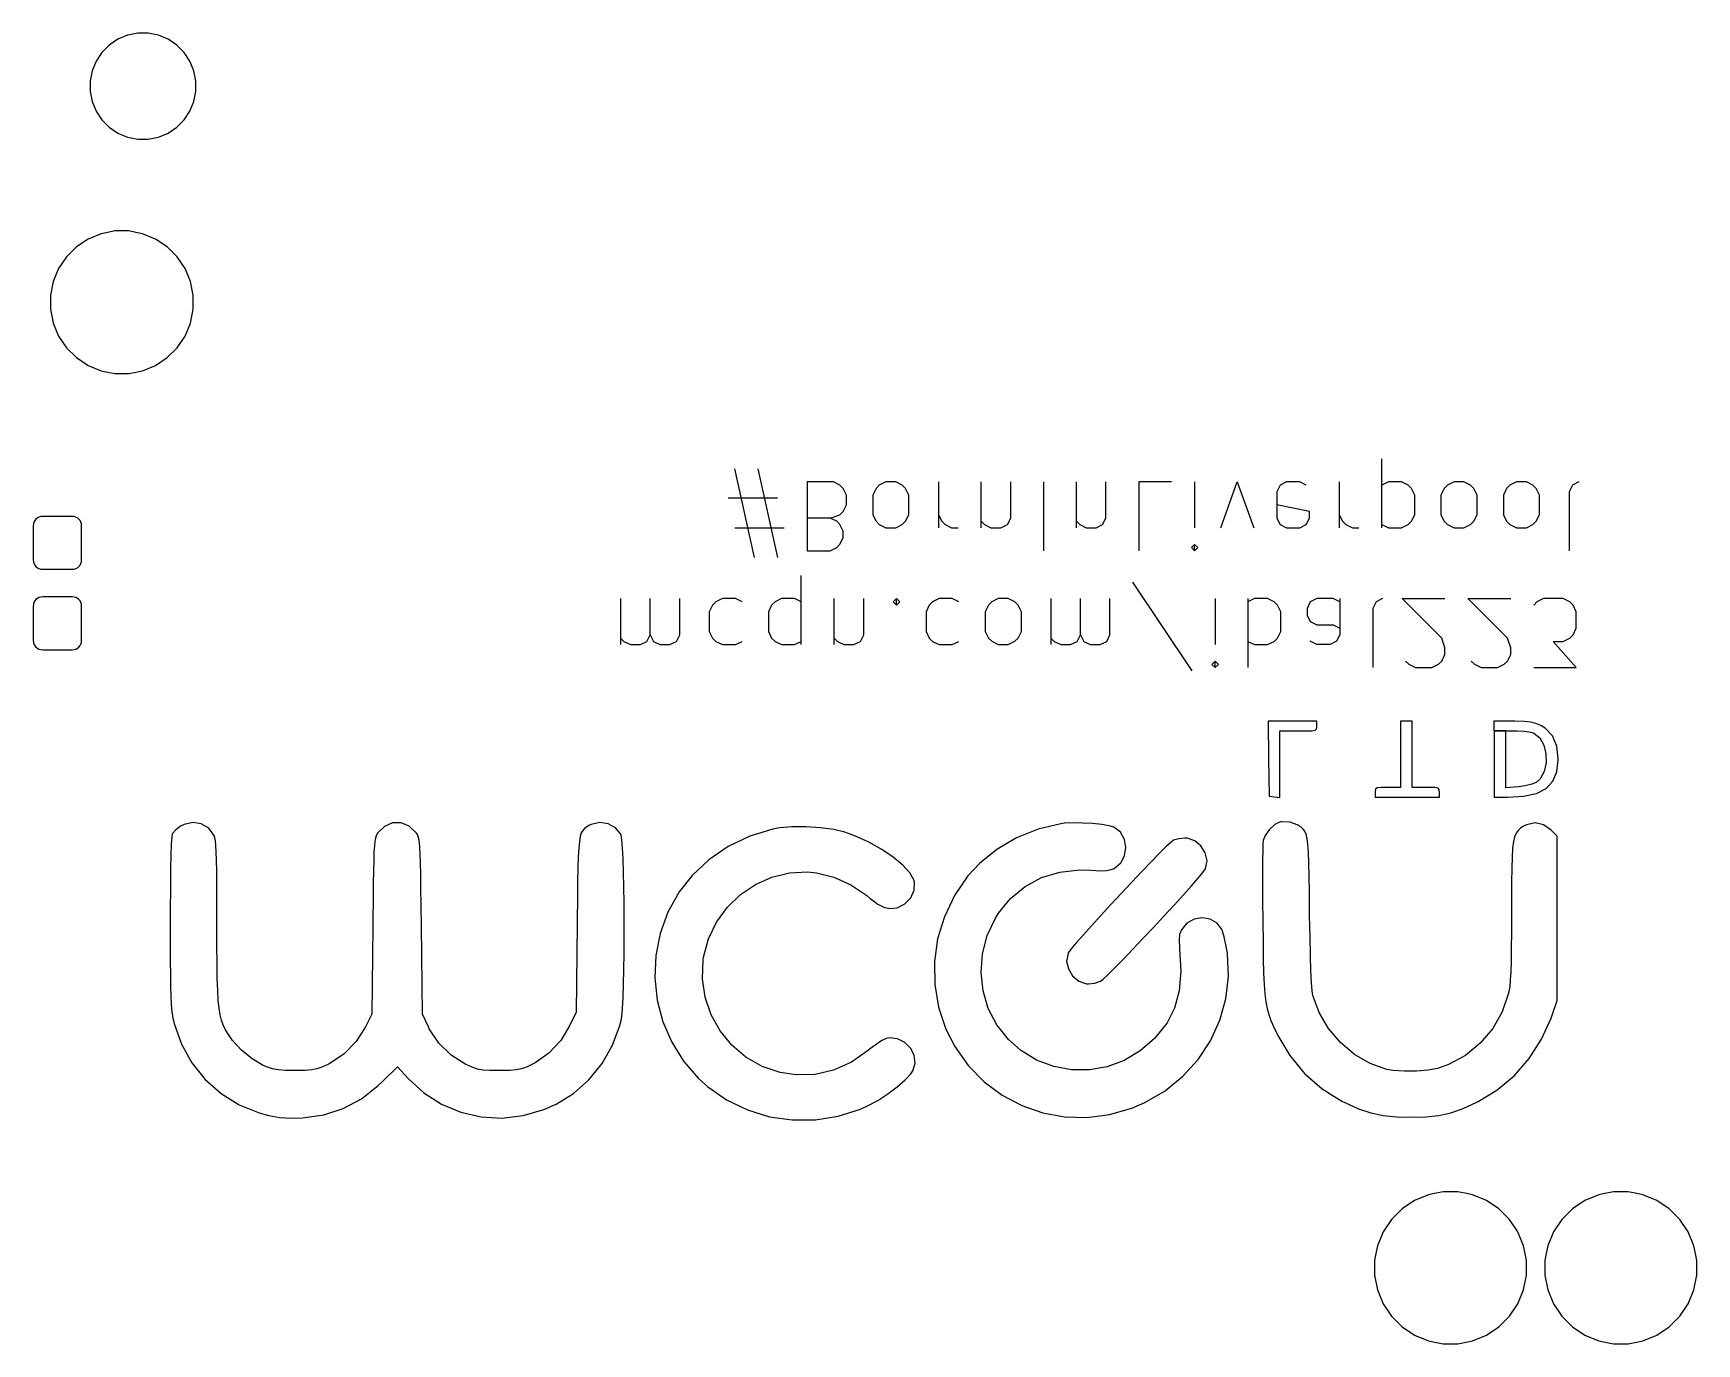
# Model space of a CAD drawing. Extents: x 169 to 33241, y 66 to 35500.
# Drawn here: x 209.85 to 246.02, y 93.49 to 122 of the extents above; entities that cross this region are included whole.
import ezdxf

# ---------------------------------------------------------------- set-up
doc = ezdxf.new("R2010")
doc.units = 0

msp = doc.modelspace()

# ---------------------------------------------------------------- linework, layer by layer
at = {"layer": 'Construction'}
for p, q in [((211.89668, 121.95743), (211.68738, 121.87083)), ((212.00793, 121.97983), (211.89668, 121.95743)), ((212.11918, 122.00193), (212.00793, 121.97983)), ((212.34575, 122.00193), (212.11918, 122.00193)), ((212.457, 121.97983), (212.34575, 122.00193)), ((212.56825, 121.95743), (212.457, 121.97983)), ((212.7778, 121.87083), (212.56825, 121.95743)), ((211.33838, 121.58457), (211.2124, 121.3961)), ((211.49866, 121.74484), (211.33838, 121.58457)), ((211.68738, 121.87083), (211.49866, 121.74484)), ((212.96627, 121.74484), (212.7778, 121.87083)), ((213.12654, 121.58457), (212.96627, 121.74484)), ((213.25253, 121.3961), (213.12654, 121.58457)), ((211.2124, 121.3961), (211.1258, 121.18655)), ((213.33943, 121.18655), (213.25253, 121.3961)), ((211.1258, 121.18655), (211.0816, 120.96405)), ((211.0816, 120.96405), (211.0816, 120.73748)), ((213.38363, 120.96405), (213.33943, 121.18655)), ((213.38363, 120.73748), (213.38363, 120.96405)), ((211.0816, 120.73748), (211.1258, 120.51497)), ((211.1258, 120.51497), (211.2124, 120.30568)), ((213.25253, 120.30568), (213.33943, 120.51497)), ((213.33943, 120.51497), (213.38363, 120.73748)), ((211.2124, 120.30568), (211.33838, 120.11696)), ((211.33838, 120.11696), (211.49866, 119.95668)), ((212.96627, 119.95668), (213.12654, 120.11696)), ((213.12654, 120.11696), (213.25253, 120.30568)), ((211.49866, 119.95668), (211.68738, 119.8307)), ((211.68738, 119.8307), (211.89668, 119.7441)), ((212.56825, 119.7441), (212.7778, 119.8307)), ((212.7778, 119.8307), (212.96627, 119.95668)), ((211.89668, 119.7441), (212.00793, 119.722)), ((212.00793, 119.722), (212.11918, 119.6999)), ((212.11918, 119.6999), (212.34575, 119.6999)), ((212.34575, 119.6999), (212.457, 119.722)), ((212.457, 119.722), (212.56825, 119.7441)), ((211.32012, 117.64165), (211.03792, 117.52481)), ((211.46998, 117.67135), (211.32012, 117.64165)), ((211.61984, 117.70105), (211.46998, 117.67135)), ((211.9254, 117.70105), (211.61984, 117.70105)), ((212.075, 117.67135), (211.9254, 117.70105)), ((212.22486, 117.64165), (212.075, 117.67135)), ((212.50731, 117.52481), (212.22486, 117.64165)), ((210.78392, 117.35489), (210.56777, 117.13899)), ((211.03792, 117.52481), (210.78392, 117.35489)), ((212.76131, 117.35489), (212.50731, 117.52481)), ((212.97721, 117.13899), (212.76131, 117.35489)), ((210.3981, 116.88499), (210.281, 116.60254)), ((210.56777, 117.13899), (210.3981, 116.88499)), ((213.14688, 116.88499), (212.97721, 117.13899)), ((213.26398, 116.60254), (213.14688, 116.88499)), ((210.281, 116.60254), (210.2216, 116.30307)), ((213.32338, 116.30307), (213.26398, 116.60254)), ((210.2216, 116.30307), (210.2216, 115.99751)), ((213.32338, 115.99751), (213.32338, 116.30307)), ((210.2216, 115.99751), (210.281, 115.69779)), ((213.26398, 115.69779), (213.32338, 115.99751)), ((210.281, 115.69779), (210.3981, 115.4156)), ((210.3981, 115.4156), (210.56777, 115.1615)), ((212.97721, 115.1615), (213.14688, 115.4156)), ((213.14688, 115.4156), (213.26398, 115.69779)), ((210.56777, 115.1615), (210.78392, 114.94547)), ((212.76131, 114.94547), (212.97721, 115.1615)), ((210.78392, 114.94547), (211.03792, 114.77572)), ((211.03792, 114.77572), (211.32012, 114.6588)), ((212.22486, 114.6588), (212.50731, 114.77572)), ((212.50731, 114.77572), (212.76131, 114.94547)), ((211.32012, 114.6588), (211.46998, 114.629)), ((211.46998, 114.629), (211.61984, 114.5992)), ((211.61984, 114.5992), (211.9254, 114.5992)), ((211.9254, 114.5992), (212.075, 114.629)), ((212.075, 114.629), (212.22486, 114.6588)), ((225.533, 110.6), (225.10374, 112.52786)), ((225.604, 112.528), (226.03072, 110.60014)), ((239.175, 111.243), (239.175, 112.74414)), ((227.24766, 112.24344), (226.67616, 112.24344)), ((226.67616, 112.24344), (226.67616, 110.7423)), ((227.3899, 112.17234), (227.24766, 112.24344)), ((227.461, 112.09864), (227.3899, 112.17234)), ((228.24576, 112.1729), (228.17466, 112.0992)), ((228.388, 112.244), (228.24576, 112.1729)), ((228.6039, 112.244), (228.388, 112.244)), ((228.74614, 112.1729), (228.6039, 112.244)), ((228.81724, 112.0992), (228.74614, 112.1729)), ((229.531, 112.244), (229.531, 111.24324)), ((230.461, 111.243), (230.461, 112.24376)), ((231.10358, 111.45614), (231.10358, 112.24354)), ((231.817, 112.244), (231.817, 110.74286)), ((232.533, 111.243), (232.533, 112.24376)), ((233.17564, 111.45614), (233.17564, 112.24354)), ((234.603, 112.244), (233.88926, 112.244)), ((233.88926, 112.244), (233.88926, 110.74286)), ((235.104, 112.244), (235.104, 111.24324)), ((235.675, 111.243), (236.0306, 112.24376)), ((236.0306, 112.24376), (236.38874, 111.243)), ((236.9605, 112.172), (236.8894, 112.02722)), ((237.10274, 112.2431), (236.9605, 112.172)), ((237.38976, 112.2431), (237.10274, 112.2431)), ((237.532, 112.172), (237.38976, 112.2431)), ((238.246, 112.244), (238.246, 111.24324)), ((239.31724, 112.24364), (239.175, 112.17254)), ((239.60426, 112.24364), (239.31724, 112.24364)), ((239.7465, 112.17254), (239.60426, 112.24364)), ((239.8176, 112.09884), (239.7465, 112.17254)), ((240.60276, 112.1729), (240.53166, 112.0992)), ((240.745, 112.244), (240.60276, 112.1729)), ((240.9609, 112.244), (240.745, 112.244)), ((241.10314, 112.1729), (240.9609, 112.244)), ((241.17424, 112.0992), (241.10314, 112.1729)), ((241.96176, 112.1729), (241.88806, 112.0992)), ((242.104, 112.244), (241.96176, 112.1729)), ((242.31736, 112.244), (242.104, 112.244)), ((242.4596, 112.1729), (242.31736, 112.244)), ((242.5333, 112.0992), (242.4596, 112.1729)), ((243.31776, 112.1729), (243.24666, 112.02812)), ((243.46, 112.244), (243.31776, 112.1729)), ((226.031, 111.885), (224.96166, 111.885)), ((227.5321, 111.9564), (227.461, 112.09864)), ((227.5321, 111.74304), (227.5321, 111.9564)), ((228.17466, 112.0992), (228.10356, 111.95696)), ((228.10356, 111.95696), (228.10356, 111.5277)), ((228.88834, 111.95696), (228.81724, 112.0992)), ((228.88834, 111.5277), (228.88834, 111.95696)), ((236.8894, 112.02722), (236.8894, 111.45572)), ((239.8887, 111.9566), (239.8176, 112.09884)), ((239.8887, 111.52734), (239.8887, 111.9566)), ((240.53166, 112.0992), (240.46056, 111.95696)), ((240.46056, 111.95696), (240.46056, 111.5277)), ((241.24534, 111.95696), (241.17424, 112.0992)), ((241.24534, 111.5277), (241.24534, 111.95696)), ((241.88806, 112.0992), (241.81696, 111.95696)), ((241.81696, 111.95696), (241.81696, 111.5277)), ((242.6044, 111.95696), (242.5333, 112.0992)), ((242.6044, 111.5277), (242.6044, 111.95696)), ((243.24666, 112.02812), (243.24666, 110.74288)), ((209.90469, 111.43343), (209.88009, 111.40313)), ((209.93519, 111.45833), (209.90469, 111.43343)), ((209.96969, 111.47683), (209.93519, 111.45833)), ((210.00699, 111.48823), (209.96969, 111.47683)), ((210.05219, 111.49223), (210.00699, 111.48823)), ((210.691, 111.49223), (210.05219, 111.49223)), ((210.736, 111.48823), (210.691, 111.49223)), ((210.7736, 111.47683), (210.736, 111.48823)), ((210.8081, 111.45833), (210.7736, 111.47683)), ((210.8383, 111.43343), (210.8081, 111.45833)), ((210.8632, 111.40313), (210.8383, 111.43343)), ((227.174, 111.45596), (226.67616, 111.45596)), ((227.174, 111.456), (227.3899, 111.5271)), ((227.31878, 111.38486), (227.174, 111.45596)), ((227.3899, 111.5271), (227.461, 111.6008)), ((227.461, 111.6008), (227.5321, 111.74304)), ((228.10356, 111.5277), (228.17466, 111.38546)), ((228.81724, 111.38546), (228.88834, 111.5277)), ((229.531, 111.527), (229.6047, 111.38476)), ((231.03248, 111.3139), (231.10358, 111.45614)), ((233.10194, 111.3139), (233.17564, 111.45614)), ((237.6031, 111.6005), (236.88936, 111.74274)), ((236.8894, 111.45572), (236.9605, 111.31348)), ((237.532, 111.31348), (237.6031, 111.45572)), ((237.6031, 111.45572), (237.6031, 111.6005)), ((238.246, 111.527), (238.3171, 111.38476)), ((239.8176, 111.3851), (239.8887, 111.52734)), ((240.46056, 111.5277), (240.53166, 111.38546)), ((241.17424, 111.38546), (241.24534, 111.5277)), ((241.81696, 111.5277), (241.88806, 111.38546)), ((242.5333, 111.38546), (242.6044, 111.5277)), ((209.85009, 111.33113), (209.84609, 111.28603)), ((209.84609, 111.28603), (209.84609, 110.5473)), ((209.86149, 111.36863), (209.85009, 111.33113)), ((209.88009, 111.40313), (209.86149, 111.36863)), ((210.8817, 111.36863), (210.8632, 111.40313)), ((210.8931, 111.33113), (210.8817, 111.36863)), ((210.8971, 111.28603), (210.8931, 111.33113)), ((210.8971, 110.5473), (210.8971, 111.28603)), ((225.104, 111.243), (226.17588, 111.243)), ((227.38988, 111.31376), (227.31878, 111.38486)), ((227.46098, 111.17152), (227.38988, 111.31376)), ((227.46098, 111.02928), (227.46098, 111.17152)), ((228.17466, 111.38546), (228.24576, 111.31436)), ((228.24576, 111.31436), (228.388, 111.24326)), ((228.388, 111.24326), (228.6039, 111.24326)), ((228.6039, 111.24326), (228.74614, 111.31436)), ((228.74614, 111.31436), (228.81724, 111.38546)), ((229.6047, 111.38476), (229.6758, 111.31366)), ((229.6758, 111.31366), (229.81804, 111.24256)), ((229.81804, 111.24256), (229.96028, 111.24256)), ((230.461, 111.385), (230.5321, 111.3139)), ((230.5321, 111.3139), (230.67434, 111.2428)), ((230.67434, 111.2428), (230.89024, 111.2428)), ((230.89024, 111.2428), (231.03248, 111.3139)), ((232.533, 111.385), (232.6041, 111.3139)), ((232.6041, 111.3139), (232.74634, 111.2428)), ((232.74634, 111.2428), (232.9597, 111.2428)), ((232.9597, 111.2428), (233.10194, 111.3139)), ((236.9605, 111.31348), (237.10274, 111.24238)), ((237.10274, 111.24238), (237.38976, 111.24238)), ((237.38976, 111.24238), (237.532, 111.31348)), ((238.3171, 111.38476), (238.3882, 111.31366)), ((238.3882, 111.31366), (238.53298, 111.24256)), ((238.53298, 111.24256), (238.67522, 111.24256)), ((239.175, 111.314), (239.31724, 111.2429)), ((239.31724, 111.2429), (239.60426, 111.2429)), ((239.60426, 111.2429), (239.7465, 111.314)), ((239.7465, 111.314), (239.8176, 111.3851)), ((240.53166, 111.38546), (240.60276, 111.31436)), ((240.60276, 111.31436), (240.745, 111.24326)), ((240.745, 111.24326), (240.9609, 111.24326)), ((240.9609, 111.24326), (241.10314, 111.31436)), ((241.10314, 111.31436), (241.17424, 111.38546)), ((241.88806, 111.38546), (241.96176, 111.31436)), ((241.96176, 111.31436), (242.104, 111.24326)), ((242.104, 111.24326), (242.31736, 111.24326)), ((242.31736, 111.24326), (242.4596, 111.31436)), ((242.4596, 111.31436), (242.5333, 111.38546)), ((226.67616, 110.7423), (227.174, 110.7423)), ((227.174, 110.7423), (227.31878, 110.8134)), ((227.31878, 110.8134), (227.38988, 110.8845)), ((227.38988, 110.8845), (227.46098, 111.02928)), ((235.0329, 110.8131), (235.104, 110.8842)), ((235.104, 110.742), (235.0329, 110.8131)), ((235.104, 110.742), (235.104, 110.88424)), ((235.104, 110.8842), (235.1751, 110.8131)), ((235.1751, 110.8131), (235.104, 110.742)), ((209.84609, 110.5473), (209.85009, 110.5022)), ((209.85009, 110.5022), (209.86149, 110.4647)), ((209.86149, 110.4647), (209.88009, 110.4301)), ((209.88009, 110.4301), (209.90469, 110.3998)), ((209.90469, 110.3998), (209.93519, 110.3749)), ((209.93519, 110.3749), (209.96969, 110.3564)), ((209.96969, 110.3564), (210.00699, 110.345)), ((210.00699, 110.345), (210.05219, 110.341)), ((210.05219, 110.341), (210.691, 110.341)), ((210.691, 110.341), (210.736, 110.345)), ((210.736, 110.345), (210.7736, 110.3564)), ((210.7736, 110.3564), (210.8081, 110.3749)), ((210.8081, 110.3749), (210.8383, 110.3998)), ((210.8383, 110.3998), (210.8632, 110.4301)), ((210.8632, 110.4301), (210.8817, 110.4647)), ((210.8817, 110.4647), (210.8931, 110.5022)), ((210.8931, 110.5022), (210.8971, 110.5473)), ((209.86149, 109.61853), (209.85009, 109.58103)), ((209.88009, 109.65313), (209.86149, 109.61853)), ((209.90469, 109.68343), (209.88009, 109.65313)), ((209.93519, 109.70833), (209.90469, 109.68343)), ((209.96969, 109.72683), (209.93519, 109.70833)), ((210.00699, 109.73823), (209.96969, 109.72683)), ((210.05219, 109.74223), (210.00699, 109.73823)), ((210.691, 109.74223), (210.05219, 109.74223)), ((210.736, 109.73823), (210.691, 109.74223)), ((210.7736, 109.72683), (210.736, 109.73823)), ((210.8081, 109.70833), (210.7736, 109.72683)), ((210.8383, 109.68343), (210.8081, 109.70833)), ((210.8632, 109.65313), (210.8383, 109.68343)), ((210.8817, 109.61853), (210.8632, 109.65313)), ((210.8931, 109.58103), (210.8817, 109.61853)), ((209.85009, 109.58103), (209.84609, 109.53593)), ((209.84609, 109.53593), (209.84609, 108.797)), ((210.8971, 109.53593), (210.8931, 109.58103)), ((210.8971, 108.7972), (210.8971, 109.53593)), ((209.84609, 108.797), (209.85009, 108.7519)), ((209.85009, 108.7519), (209.86149, 108.7144)), ((209.86149, 108.7144), (209.88009, 108.6799)), ((209.88009, 108.6799), (209.90469, 108.6496)), ((209.90469, 108.6496), (209.93519, 108.6247)), ((209.93519, 108.6247), (209.96969, 108.6062)), ((209.96969, 108.6062), (210.00699, 108.5948)), ((210.00699, 108.5948), (210.05219, 108.5908)), ((210.05219, 108.5908), (210.691, 108.5908)), ((210.691, 108.5908), (210.736, 108.595)), ((210.736, 108.595), (210.7736, 108.6064)), ((210.7736, 108.6064), (210.8081, 108.6249)), ((210.8081, 108.6249), (210.8383, 108.6498)), ((210.8383, 108.6498), (210.8632, 108.6801)), ((210.8632, 108.6801), (210.8817, 108.7146)), ((210.8817, 108.7146), (210.8931, 108.7521)), ((210.8931, 108.7521), (210.8971, 108.7972)), ((239.88571, 96.608497), (239.6152, 96.427802)), ((240.1862, 96.732932), (239.88571, 96.608497)), ((240.283, 96.752162), (240.1862, 96.732932)), ((240.50525, 96.796382), (240.283, 96.752162)), ((240.83037, 96.796382), (240.50525, 96.796382)), ((241.05262, 96.752162), (240.83037, 96.796382)), ((241.14942, 96.732932), (241.05262, 96.752162)), ((241.44991, 96.608497), (241.14942, 96.732932)), ((241.72016, 96.427802), (241.44991, 96.608497)), ((239.6152, 96.427802), (239.38533, 96.19783)), ((241.95029, 96.19783), (241.72016, 96.427802)), ((239.20474, 95.927422), (239.08028, 95.626965)), ((239.38533, 96.19783), (239.20474, 95.927422)), ((242.13088, 95.927422), (241.95029, 96.19783)), ((242.25534, 95.626965), (242.13088, 95.927422)), ((239.08028, 95.626965), (239.04678, 95.45902)), ((242.28884, 95.45902), (242.25534, 95.626965)), ((239.04678, 95.45902), (239.01678, 95.307992)), ((239.01678, 95.307992), (239.01678, 94.9827)), ((242.31884, 95.307992), (242.28884, 95.45902)), ((242.31884, 94.98277), (242.31884, 95.307992)), ((239.01678, 94.9827), (239.08028, 94.663753)), ((242.25534, 94.663823), (242.31884, 94.98277)), ((239.08028, 94.663753), (239.20474, 94.363271)), ((242.13088, 94.363341), (242.25534, 94.663823)), ((239.20474, 94.363271), (239.38533, 94.092862)), ((239.38533, 94.092862), (239.38533, 94.092862)), ((239.38533, 94.092862), (239.6152, 93.862916)), ((241.72016, 93.862986), (241.95029, 94.092932)), ((241.95029, 94.092932), (242.13088, 94.363341)), ((241.95029, 94.092932), (241.95029, 94.092932)), ((239.6152, 93.862916), (239.88571, 93.68222)), ((241.44991, 93.68229), (241.72016, 93.862986)), ((239.88571, 93.68222), (240.1862, 93.55776)), ((240.1862, 93.55776), (240.29262, 93.53663)), ((240.29262, 93.53663), (240.50522, 93.49431)), ((240.50522, 93.49431), (240.83034, 93.49431)), ((240.83034, 93.49431), (241.043, 93.5367)), ((241.043, 93.5367), (241.14942, 93.55783)), ((241.14942, 93.55783), (241.44991, 93.68229))]:
    msp.add_line(p, q, dxfattribs=at)
at = {"layer": 'Layer 1'}
for p, q in [((226.549, 108.703), (226.549, 110.20414)), ((235.048, 108.131), (233.76276, 110.05886)), ((222.62, 109.704), (222.62, 108.70324)), ((223.26258, 108.91614), (223.26258, 109.70354)), ((223.90458, 108.916), (223.90458, 109.7034)), ((224.6895, 109.632), (224.6184, 109.5583)), ((224.83428, 109.7031), (224.6895, 109.632)), ((225.11876, 109.7031), (224.83428, 109.7031)), ((225.261, 109.632), (225.11876, 109.7031)), ((225.9775, 109.632), (225.9038, 109.5583)), ((226.11974, 109.7031), (225.9775, 109.632)), ((226.40422, 109.7031), (226.11974, 109.7031)), ((226.549, 109.632), (226.40422, 109.7031)), ((227.263, 108.703), (227.263, 109.70376)), ((227.90558, 108.91614), (227.90558, 109.70354)), ((228.619, 109.7038), (228.5479, 109.6327)), ((228.5479, 109.6327), (228.619, 109.559)), ((228.6901, 109.6327), (228.619, 109.7038)), ((228.619, 109.559), (228.619, 109.70378)), ((228.619, 109.559), (228.6901, 109.6327)), ((229.4045, 109.632), (229.3334, 109.5583)), ((229.54928, 109.7031), (229.4045, 109.632)), ((229.83376, 109.7031), (229.54928, 109.7031)), ((229.976, 109.632), (229.83376, 109.7031)), ((230.69176, 109.6329), (230.61806, 109.5592)), ((230.834, 109.704), (230.69176, 109.6329)), ((231.04736, 109.704), (230.834, 109.704)), ((231.1896, 109.6329), (231.04736, 109.704)), ((231.2633, 109.5592), (231.1896, 109.6329)), ((231.977, 109.704), (231.977, 108.70324)), ((232.61958, 108.91614), (232.61958, 109.70354)), ((233.26258, 108.916), (233.26258, 109.7034)), ((235.548, 109.704), (235.548, 108.70324)), ((236.262, 109.704), (236.262, 108.20286)), ((236.40424, 109.70364), (236.262, 109.63254)), ((236.69126, 109.70364), (236.40424, 109.70364)), ((236.8335, 109.63254), (236.69126, 109.70364)), ((236.9046, 109.55884), (236.8335, 109.63254)), ((237.61838, 109.632), (237.54728, 109.48722)), ((237.76316, 109.7031), (237.61838, 109.632)), ((238.11876, 109.7031), (237.76316, 109.7031)), ((238.261, 109.632), (238.11876, 109.7031)), ((238.261, 109.704), (238.261, 108.9166)), ((239.04876, 109.6329), (238.97766, 109.48812)), ((239.191, 109.704), (239.04876, 109.6329)), ((240.47582, 108.84538), (239.61984, 109.7039)), ((239.61984, 109.7039), (240.54694, 109.7039)), ((241.90536, 108.84538), (241.04684, 109.7039)), ((241.04684, 109.7039), (241.97648, 109.7039)), ((242.54812, 109.63202), (242.47702, 109.55832)), ((242.69036, 109.70312), (242.54812, 109.63202)), ((243.11962, 109.70312), (242.69036, 109.70312)), ((243.26186, 109.63202), (243.11962, 109.70312)), ((243.33296, 109.55832), (243.26186, 109.63202)), ((224.6184, 109.5583), (224.5473, 109.41606)), ((224.5473, 109.41606), (224.5473, 108.9868)), ((225.9038, 109.5583), (225.8327, 109.41606)), ((225.8327, 109.41606), (225.8327, 108.9868)), ((229.3334, 109.5583), (229.2623, 109.41606)), ((229.2623, 109.41606), (229.2623, 108.9868)), ((230.61806, 109.5592), (230.54696, 109.41696)), ((230.54696, 109.41696), (230.54696, 108.9877)), ((231.3344, 109.41696), (231.2633, 109.5592)), ((231.3344, 108.9877), (231.3344, 109.41696)), ((236.9757, 109.4166), (236.9046, 109.55884)), ((236.9757, 108.98734), (236.9757, 109.4166)), ((237.54728, 109.48722), (237.54728, 109.34498)), ((237.54728, 109.34498), (237.61838, 109.20274)), ((238.97766, 109.48812), (238.97766, 108.20288)), ((243.40406, 109.41608), (243.33296, 109.55832)), ((243.40406, 109.06048), (243.40406, 109.41608)), ((223.19148, 108.7739), (223.26258, 108.91614)), ((223.262, 108.916), (223.3331, 108.77376)), ((223.83348, 108.77376), (223.90458, 108.916)), ((224.5473, 108.9868), (224.6184, 108.84456)), ((225.8327, 108.9868), (225.9038, 108.84456)), ((227.83448, 108.7739), (227.90558, 108.91614)), ((229.2623, 108.9868), (229.3334, 108.84456)), ((230.54696, 108.9877), (230.61806, 108.84546)), ((231.2633, 108.84546), (231.3344, 108.9877)), ((232.54848, 108.7739), (232.61958, 108.91614)), ((232.62, 108.916), (232.6911, 108.77376)), ((233.19148, 108.77376), (233.26258, 108.916)), ((236.9046, 108.8451), (236.9757, 108.98734)), ((237.61838, 109.20274), (237.76316, 109.13164)), ((237.76316, 109.13164), (238.11876, 109.13164)), ((238.11876, 109.13164), (238.261, 109.06054)), ((238.261, 108.9166), (238.1899, 108.77436)), ((243.26186, 108.8446), (243.33296, 108.9157)), ((243.33296, 108.9157), (243.40406, 109.06048)), ((222.62, 108.845), (222.6911, 108.7739)), ((222.6911, 108.7739), (222.83334, 108.7028)), ((222.83334, 108.7028), (223.04924, 108.7028)), ((223.04924, 108.7028), (223.19148, 108.7739)), ((223.3331, 108.77376), (223.47534, 108.70266)), ((223.47534, 108.70266), (223.69124, 108.70266)), ((223.69124, 108.70266), (223.83348, 108.77376)), ((224.6184, 108.84456), (224.6895, 108.77346)), ((224.6895, 108.77346), (224.83428, 108.70236)), ((224.83428, 108.70236), (225.11876, 108.70236)), ((225.11876, 108.70236), (225.261, 108.77346)), ((225.9038, 108.84456), (225.9775, 108.77346)), ((225.9775, 108.77346), (226.11974, 108.70236)), ((226.11974, 108.70236), (226.40422, 108.70236)), ((226.40422, 108.70236), (226.549, 108.77346)), ((227.263, 108.845), (227.3341, 108.7739)), ((227.3341, 108.7739), (227.47634, 108.7028)), ((227.47634, 108.7028), (227.6897, 108.7028)), ((227.6897, 108.7028), (227.83448, 108.7739)), ((229.3334, 108.84456), (229.4045, 108.77346)), ((229.4045, 108.77346), (229.54928, 108.70236)), ((229.54928, 108.70236), (229.83376, 108.70236)), ((229.83376, 108.70236), (229.976, 108.77346)), ((230.61806, 108.84546), (230.69176, 108.77436)), ((230.69176, 108.77436), (230.834, 108.70326)), ((230.834, 108.70326), (231.04736, 108.70326)), ((231.04736, 108.70326), (231.1896, 108.77436)), ((231.1896, 108.77436), (231.2633, 108.84546)), ((231.977, 108.845), (232.0481, 108.7739)), ((232.0481, 108.7739), (232.19034, 108.7028)), ((232.19034, 108.7028), (232.4037, 108.7028)), ((232.4037, 108.7028), (232.54848, 108.7739)), ((232.6911, 108.77376), (232.83334, 108.70266)), ((232.83334, 108.70266), (233.04924, 108.70266)), ((233.04924, 108.70266), (233.19148, 108.77376)), ((236.262, 108.774), (236.40424, 108.7029)), ((236.40424, 108.7029), (236.69126, 108.7029)), ((236.69126, 108.7029), (236.8335, 108.774)), ((236.8335, 108.774), (236.9046, 108.8451)), ((237.76318, 108.70326), (237.6184, 108.77436)), ((238.04766, 108.70326), (237.76318, 108.70326)), ((238.1899, 108.77436), (238.04766, 108.70326)), ((240.54692, 108.63202), (240.47582, 108.84538)), ((240.54692, 108.48978), (240.54692, 108.63202)), ((241.97646, 108.63202), (241.90536, 108.84538)), ((241.97646, 108.48978), (241.97646, 108.63202)), ((243.4041, 108.202), (242.90372, 108.7735)), ((242.90372, 108.7735), (243.11962, 108.7735)), ((243.11962, 108.7735), (243.26186, 108.8446)), ((235.4769, 108.2731), (235.548, 108.3442)), ((235.548, 108.202), (235.4769, 108.2731)), ((235.548, 108.202), (235.548, 108.34424)), ((235.548, 108.3442), (235.6191, 108.2731)), ((235.6191, 108.2731), (235.548, 108.202)), ((239.691, 108.345), (239.7621, 108.2739)), ((239.7621, 108.2739), (239.90434, 108.2028)), ((239.90434, 108.2028), (240.26248, 108.2028)), ((240.26248, 108.2028), (240.40472, 108.2739)), ((240.40472, 108.2739), (240.47582, 108.345)), ((240.47582, 108.345), (240.54692, 108.48978)), ((241.118, 108.345), (241.1891, 108.2739)), ((241.1891, 108.2739), (241.33388, 108.2028)), ((241.33388, 108.2028), (241.68948, 108.2028)), ((241.68948, 108.2028), (241.83426, 108.2739)), ((241.83426, 108.2739), (241.90536, 108.345)), ((241.90536, 108.345), (241.97646, 108.48978)), ((242.477, 108.202), (243.4041, 108.202)), ((237.76132, 107.03568), (236.70113, 107.03568)), ((236.70113, 107.03568), (236.71253, 106.22075)), ((236.95684, 105.37904), (236.957, 106.824)), ((236.957, 106.824), (237.35909, 106.824)), ((237.35909, 106.824), (237.54552, 106.82474)), ((237.54552, 106.82474), (237.66287, 106.82974)), ((237.66287, 106.82974), (237.72767, 106.84314)), ((237.72767, 106.84314), (237.75507, 106.86914)), ((237.75507, 106.86914), (237.76107, 106.91194)), ((237.76107, 106.91194), (237.76132, 106.92984)), ((237.76132, 106.92984), (237.76132, 107.03568)), ((239.83551, 107.03604), (239.58151, 107.03604)), ((239.58151, 107.03604), (239.58151, 105.5967)), ((239.83551, 105.5967), (239.83551, 107.03604)), ((242.02813, 107.03617), (241.61361, 107.03617)), ((241.61361, 107.03617), (241.61361, 106.82449)), ((241.61361, 106.82449), (241.86761, 106.82449)), ((241.86815, 106.82452), (241.61415, 106.82452)), ((241.61415, 106.82452), (241.61415, 105.3852)), ((241.86761, 106.82449), (242.11983, 106.82449)), ((241.86815, 105.58462), (241.86815, 106.82452)), ((242.07003, 107.03607), (242.02813, 107.03617)), ((242.26815, 107.03107), (242.07003, 107.03607)), ((242.11983, 106.82449), (242.2768, 106.81649)), ((242.41116, 107.01627), (242.26815, 107.03107)), ((242.2768, 106.81649), (242.41472, 106.79539)), ((242.52368, 106.98747), (242.41116, 107.01627)), ((242.41472, 106.79539), (242.47902, 106.77579)), ((242.47902, 106.77579), (242.60831, 106.67385)), ((242.63137, 106.94067), (242.52368, 106.98747)), ((242.72587, 106.88297), (242.63137, 106.94067)), ((242.8831, 106.71721), (242.72587, 106.88297)), ((242.60831, 106.67385), (242.69701, 106.51838)), ((242.69701, 106.51838), (242.74351, 106.33062)), ((242.9786, 106.49554), (242.8831, 106.71721)), ((243.0106, 106.22127), (242.9786, 106.49554)), ((236.71253, 106.22075), (236.72393, 105.40584)), ((242.74751, 106.13174), (242.70711, 105.94297)), ((242.74351, 106.33062), (242.74751, 106.13174)), ((242.97914, 105.93454), (243.01034, 106.19397)), ((243.01034, 106.19397), (243.0106, 106.22127)), ((242.43761, 105.66552), (242.29106, 105.63072)), ((242.53391, 105.70502), (242.43761, 105.66552)), ((242.62151, 105.78552), (242.53391, 105.70502)), ((242.70711, 105.94297), (242.62151, 105.78552)), ((242.74493, 105.57399), (242.89174, 105.72885)), ((242.89174, 105.72885), (242.97914, 105.93454)), ((236.72393, 105.40584), (236.84051, 105.39244)), ((236.84051, 105.39244), (236.95684, 105.37904)), ((239.0403, 105.5578), (239.0313, 105.508)), ((239.0313, 105.508), (239.0313, 105.4907)), ((239.0313, 105.4907), (239.0313, 105.38488)), ((239.0313, 105.38488), (240.4283, 105.38488)), ((239.0761, 105.5842), (239.0403, 105.5578)), ((239.1586, 105.5947), (239.0761, 105.5842)), ((239.30642, 105.5967), (239.1586, 105.5947)), ((239.58151, 105.5967), (239.30642, 105.5967)), ((240.13192, 105.5967), (239.83551, 105.5967)), ((240.21092, 105.5965), (240.13192, 105.5967)), ((240.3336, 105.5925), (240.21092, 105.5965)), ((240.3986, 105.5779), (240.3336, 105.5925)), ((240.424, 105.5463), (240.3986, 105.5779)), ((240.428, 105.491), (240.424, 105.5463)), ((240.4283, 105.38488), (240.428, 105.491)), ((241.61415, 105.3852), (241.90853, 105.3852)), ((242.14932, 105.61082), (241.86815, 105.58462)), ((241.90853, 105.3852), (242.257, 105.405)), ((242.29106, 105.63072), (242.14932, 105.61082)), ((242.257, 105.405), (242.53462, 105.467)), ((242.53462, 105.467), (242.74493, 105.57399)), ((212.8693, 104.585299), (212.8566, 104.517399)), ((212.8743, 104.593299), (212.8693, 104.585299)), ((212.9467, 104.673999), (212.8743, 104.593299)), ((213.04983, 104.751999), (212.9467, 104.673999)), ((213.12453, 104.790099), (213.04983, 104.751999)), ((213.31529, 104.830999), (213.12453, 104.790099)), ((213.50096, 104.801799), (213.31529, 104.830999)), ((213.66149, 104.707899), (213.50096, 104.801799)), ((213.77655, 104.554819), (213.66149, 104.707899)), ((213.77955, 104.548819), (213.77655, 104.554819)), ((217.31726, 104.578529), (217.29976, 104.542829)), ((217.33836, 104.609229), (217.31726, 104.578529)), ((217.48212, 104.748499), (217.33836, 104.609229)), ((217.65916, 104.824699), (217.48212, 104.748499)), ((217.84509, 104.826699), (217.65916, 104.824699)), ((218.02314, 104.754899), (217.84509, 104.826699)), ((218.17681, 104.609029), (218.02314, 104.754899)), ((218.18381, 104.600029), (218.17681, 104.609029)), ((218.20361, 104.568629), (218.18381, 104.600029)), ((218.22011, 104.529929), (218.20361, 104.568629)), ((221.76508, 104.606999), (221.74148, 104.529599)), ((221.79508, 104.661799), (221.76508, 104.606999)), ((221.83218, 104.701499), (221.79508, 104.661799)), ((221.87718, 104.733699), (221.83218, 104.701499)), ((221.93128, 104.765899), (221.87718, 104.733699)), ((221.98258, 104.791899), (221.93128, 104.765899)), ((222.1647, 104.831499), (221.98258, 104.791899)), ((222.34885, 104.805399), (222.1647, 104.831499)), ((222.51065, 104.719999), (222.34885, 104.805399)), ((222.62622, 104.581719), (222.51065, 104.719999)), ((222.63322, 104.560619), (222.62622, 104.581719)), ((222.64952, 104.453299), (222.63322, 104.560619)), ((225.92823, 104.68984), (225.42632, 104.53429)), ((226.0725, 104.71484), (225.92823, 104.68984)), ((226.34631, 104.73584), (226.0725, 104.71484)), ((226.65416, 104.73595), (226.34631, 104.73584)), ((226.96759, 104.71635), (226.65416, 104.73595)), ((227.25741, 104.67835), (226.96759, 104.71635)), ((227.49464, 104.62305), (227.25741, 104.67835)), ((227.72705, 104.53925), (227.49464, 104.62305)), ((231.69924, 104.688354), (231.23087, 104.500314)), ((232.19403, 104.806284), (231.69924, 104.688354)), ((232.27273, 104.815284), (232.19403, 104.806284)), ((232.45434, 104.823284), (232.27273, 104.815284)), ((232.66542, 104.820284), (232.45434, 104.823284)), ((232.88335, 104.808384), (232.66542, 104.820284)), ((233.08503, 104.788784), (232.88335, 104.808384)), ((233.24784, 104.762984), (233.08503, 104.788784)), ((233.34893, 104.732484), (233.24784, 104.762984)), ((233.48889, 104.621214), (233.34893, 104.732484)), ((233.57799, 104.464794), (233.48889, 104.621214)), ((236.63626, 104.551341), (236.59436, 104.441481)), ((236.73046, 104.683671), (236.63626, 104.551341)), ((236.84908, 104.791291), (236.73046, 104.683671)), ((236.96618, 104.846391), (236.84908, 104.791291)), ((236.98748, 104.849391), (236.96618, 104.846391)), ((237.18306, 104.838991), (236.98748, 104.849391)), ((237.36747, 104.765591), (237.18306, 104.838991)), ((237.37147, 104.762591), (237.36747, 104.765591)), ((237.42357, 104.728391), (237.37147, 104.762591)), ((237.46627, 104.691491), (237.42357, 104.728391)), ((237.50077, 104.643791), (237.46627, 104.691491)), ((237.52817, 104.576991), (237.50077, 104.643791)), ((237.54897, 104.482991), (237.52817, 104.576991)), ((242.095, 104.602161), (242.0617, 104.523561)), ((242.1379, 104.660661), (242.095, 104.602161)), ((242.1912, 104.707461), (242.1379, 104.660661)), ((242.2565, 104.751061), (242.1912, 104.707461)), ((242.3205, 104.785061), (242.2565, 104.751061)), ((242.50567, 104.824261), (242.3205, 104.785061)), ((242.69033, 104.784261), (242.50567, 104.824261)), ((242.85822, 104.667291), (242.69033, 104.784261)), ((242.98928, 104.536301), (242.85822, 104.667291)), ((212.8459, 104.365249), (212.8379, 104.129389)), ((212.8566, 104.517399), (212.8459, 104.365249)), ((213.79525, 104.500919), (213.77955, 104.548819)), ((213.80825, 104.431019), (213.79525, 104.500919)), ((213.81845, 104.331219), (213.80825, 104.431019)), ((213.82645, 104.193779), (213.81845, 104.331219)), ((213.83245, 104.010849), (213.82645, 104.193779)), ((217.25566, 104.195579), (217.24966, 104.018999)), ((217.26366, 104.328529), (217.25566, 104.195579)), ((217.27366, 104.425529), (217.26366, 104.328529)), ((217.28556, 104.494429), (217.27366, 104.425529)), ((217.29976, 104.542829), (217.28556, 104.494429)), ((218.23381, 104.476229), (218.22011, 104.529929)), ((218.24501, 104.399729), (218.23381, 104.476229)), ((218.25401, 104.292749), (218.24501, 104.399729)), ((218.26101, 104.147559), (218.25401, 104.292749)), ((221.70918, 104.276789), (221.69898, 104.086259)), ((221.72318, 104.422049), (221.70918, 104.276789)), ((221.74148, 104.529599), (221.72318, 104.422049)), ((222.66352, 104.276339), (222.64952, 104.453299)), ((222.67522, 104.040369), (222.66352, 104.276339)), ((224.96023, 104.31029), (224.53961, 104.02406)), ((225.42632, 104.53429), (224.96023, 104.31029)), ((228.02068, 104.40529), (227.72705, 104.53925)), ((228.29932, 104.24939), (228.02068, 104.40529)), ((228.54925, 104.08063), (228.29932, 104.24939)), ((230.80135, 104.248934), (230.42238, 103.941014)), ((231.23087, 104.500314), (230.80135, 104.248934)), ((233.60899, 104.287484), (233.57799, 104.464794)), ((233.58159, 104.109784), (233.60899, 104.287484)), ((234.48025, 104.30239), (234.33496, 104.15784)), ((234.5849, 104.40109), (234.48025, 104.30239)), ((234.641, 104.44529), (234.5849, 104.40109)), ((234.647, 104.44829), (234.641, 104.44529)), ((234.75775, 104.47929), (234.647, 104.44829)), ((234.89008, 104.49359), (234.75775, 104.47929)), ((234.93858, 104.49159), (234.89008, 104.49359)), ((235.10418, 104.43719), (234.93858, 104.49159)), ((235.24058, 104.32444), (235.10418, 104.43719)), ((235.33428, 104.17282), (235.24058, 104.32444)), ((236.58536, 104.222801), (236.58236, 104.011921)), ((236.58936, 104.369381), (236.58536, 104.222801)), ((236.59436, 104.441481), (236.58936, 104.369381)), ((237.56497, 104.353501), (237.54897, 104.482991)), ((237.57667, 104.180341), (237.56497, 104.353501)), ((242.0188, 104.272151), (242.0069, 104.082411)), ((242.0368, 104.416371), (242.0188, 104.272151)), ((242.0617, 104.523561), (242.0368, 104.416371)), ((242.98928, 100.960821), (242.98928, 104.536301)), ((212.8379, 104.129389), (212.8319, 103.810239)), ((213.83645, 103.774579), (213.83245, 104.010849)), ((217.24966, 104.018999), (217.24466, 103.791009)), ((218.26701, 103.956369), (218.26101, 104.147559)), ((218.27201, 103.711469), (218.26701, 103.956369)), ((221.69098, 103.842929), (221.68498, 103.539229)), ((221.69898, 104.086259), (221.69098, 103.842929)), ((222.68422, 103.756099), (222.67522, 104.040369)), ((224.53961, 104.02406), (224.17334, 103.68179)), ((228.75753, 103.90816), (228.54925, 104.08063)), ((228.9112, 103.74103), (228.75753, 103.90816)), ((230.42238, 103.941014), (230.17448, 103.671774)), ((233.28722, 103.807884), (233.35172, 103.835384)), ((233.35172, 103.835384), (233.49599, 103.952254)), ((233.49599, 103.952254), (233.58159, 104.109784)), ((234.15742, 103.97605), (233.95523, 103.76561)), ((234.33496, 104.15784), (234.15742, 103.97605)), ((235.37268, 104.00188), (235.33428, 104.17282)), ((235.33768, 103.82212), (235.34168, 103.83112)), ((235.34168, 103.83112), (235.37268, 104.00188)), ((236.58236, 104.011921), (236.58036, 103.746931)), ((237.58567, 103.955351), (237.57667, 104.180341)), ((237.59267, 103.670291), (237.58567, 103.955351)), ((241.9999, 103.838721), (241.9959, 103.532631)), ((242.0069, 104.082411), (241.9999, 103.838721)), ((212.8319, 103.810239), (212.8279, 103.408229)), ((213.83945, 103.477119), (213.83645, 103.774579)), ((213.84045, 103.110669), (213.83945, 103.477119)), ((217.23966, 103.503939), (217.23466, 103.149989)), ((217.24466, 103.791009), (217.23966, 103.503939)), ((218.27701, 103.405119), (218.27201, 103.711469)), ((221.68498, 103.539229), (221.67998, 103.167649)), ((222.69122, 103.434149), (222.68422, 103.756099)), ((224.17334, 103.68179), (223.8914, 103.32137)), ((225.22648, 103.26509), (225.55262, 103.4866)), ((225.55262, 103.4866), (225.91076, 103.64728)), ((225.91076, 103.64728), (226.29176, 103.74028)), ((226.29176, 103.74028), (226.68648, 103.75878)), ((226.68648, 103.75878), (226.88079, 103.73878)), ((226.88079, 103.73878), (227.25747, 103.64238)), ((227.25747, 103.64238), (227.62907, 103.47487)), ((227.62907, 103.47487), (227.97121, 103.24774)), ((228.9965, 103.58843), (228.9112, 103.74103)), ((229.0097, 103.53703), (228.9965, 103.58843)), ((229.0047, 103.36042), (229.0097, 103.53703)), ((230.17448, 103.671774), (229.88035, 103.242464)), ((231.41601, 103.441994), (231.77618, 103.634144)), ((231.77618, 103.634144), (232.17369, 103.755584)), ((232.17369, 103.755584), (232.60143, 103.802984)), ((232.60143, 103.802984), (232.85518, 103.795984)), ((232.85518, 103.795984), (233.05177, 103.784584)), ((233.05177, 103.784584), (233.18792, 103.787584)), ((233.18792, 103.787584), (233.28722, 103.807884)), ((233.73654, 103.53513), (233.50972, 103.2932)), ((233.95523, 103.76561), (233.73654, 103.53513)), ((235.03538, 103.4556), (235.1799, 103.62205)), ((235.1799, 103.62205), (235.28328, 103.74712)), ((235.28328, 103.74712), (235.33768, 103.82212)), ((236.58036, 103.746931), (236.58036, 103.437991)), ((237.59867, 103.316971), (237.59267, 103.670291)), ((241.9959, 103.532631), (241.9939, 103.155671)), ((212.8279, 103.408229), (212.8259, 102.923829)), ((213.84095, 102.667389), (213.84045, 103.110669)), ((217.23466, 103.149989), (217.22966, 102.721439)), ((218.28201, 103.029579), (218.27701, 103.405119)), ((221.67998, 103.167649), (221.67498, 102.720579)), ((222.69622, 103.085279), (222.69122, 103.434149)), ((223.8914, 103.32137), (223.64756, 102.88103)), ((224.94124, 102.98955), (225.22648, 103.26509)), ((227.97121, 103.24774), (228.04051, 103.19044)), ((228.04051, 103.19044), (228.21348, 103.05567)), ((228.80403, 103.06147), (228.9318, 103.19512)), ((228.9318, 103.19512), (229.0047, 103.36042)), ((229.88035, 103.242464), (229.66013, 102.782494)), ((230.83715, 102.858934), (231.1008, 103.182454)), ((231.1008, 103.182454), (231.41601, 103.441994)), ((233.50972, 103.2932), (233.28239, 103.04844)), ((234.65514, 103.03328), (234.85758, 103.25644)), ((234.85758, 103.25644), (235.03538, 103.4556)), ((236.58036, 103.437991), (236.58136, 103.095291)), ((237.60367, 102.887181), (237.59867, 103.316971)), ((241.9939, 103.155671), (241.99365, 102.877921)), ((212.8259, 102.923829), (212.82564, 102.642499)), ((218.28701, 102.577129), (218.28201, 103.029579)), ((222.69822, 102.720109), (222.69622, 103.085279)), ((223.64756, 102.88103), (223.47992, 102.41626)), ((224.70655, 102.66684), (224.94124, 102.98955)), ((228.21348, 103.05567), (228.35674, 102.98097)), ((228.35674, 102.98097), (228.49161, 102.95887)), ((228.49161, 102.95887), (228.63284, 102.97997)), ((228.63284, 102.97997), (228.80403, 103.06147)), ((229.66013, 102.782494), (229.51459, 102.300884)), ((230.59376, 102.374124), (230.77055, 102.752354)), ((230.77055, 102.752354), (230.83715, 102.858934)), ((233.06242, 102.80943), (232.85846, 102.58479)), ((233.28239, 103.04844), (233.06242, 102.80943)), ((234.2081, 102.54979), (234.43594, 102.79482)), ((234.43594, 102.79482), (234.65514, 103.03328)), ((235.26466, 102.757664), (235.08965, 102.729764)), ((235.43814, 102.728164), (235.26466, 102.757664)), ((236.58136, 103.095291), (236.58436, 102.729001)), ((237.60467, 102.809681), (237.60367, 102.887181)), ((237.61267, 102.342551), (237.60467, 102.809681)), ((241.99365, 102.877921), (241.99265, 102.448711)), ((212.82564, 102.642499), (212.8259, 102.191619)), ((213.84095, 102.606689), (213.84095, 102.667389)), ((213.84172, 102.145249), (213.84095, 102.606689)), ((217.22766, 102.576159), (217.20656, 100.662569)), ((217.22966, 102.721439), (217.22766, 102.576159)), ((218.30811, 100.664559), (218.28701, 102.577129)), ((221.67398, 102.611869), (221.65288, 100.706869)), ((221.67498, 102.720579), (221.67398, 102.611869)), ((222.69771, 102.349319), (222.69822, 102.720109)), ((223.47992, 102.41626), (223.38642, 101.93641)), ((224.53129, 102.30377), (224.70655, 102.66684)), ((232.67787, 102.38309), (232.52902, 102.21299)), ((232.85846, 102.58479), (232.67787, 102.38309)), ((233.97975, 102.30684), (234.2081, 102.54979)), ((234.77726, 102.397934), (234.76476, 102.277864)), ((234.81536, 102.498464), (234.77726, 102.397934)), ((234.81736, 102.501464), (234.81536, 102.498464)), ((234.93395, 102.644364), (234.81736, 102.501464)), ((235.08965, 102.729764), (234.93395, 102.644364)), ((235.59003, 102.641264), (235.43814, 102.728164)), ((235.69976, 102.496984), (235.59003, 102.641264)), ((235.70996, 102.472584), (235.69976, 102.496984)), ((235.74756, 102.346294), (235.70996, 102.472584)), ((236.58436, 102.729001), (236.58512, 102.675701)), ((236.58512, 102.675701), (236.59012, 102.232311)), ((241.99265, 102.448711), (241.98965, 102.095341)), ((212.8259, 102.191619), (212.8269, 101.816639)), ((213.84372, 101.758839), (213.84172, 102.145249)), ((222.69471, 101.983579), (222.69771, 102.349319)), ((224.42461, 101.9072), (224.53129, 102.30377)), ((229.51459, 102.300884), (229.44469, 101.806594)), ((230.49064, 101.977354), (230.59376, 102.374124)), ((232.4198, 102.08304), (232.3583, 102.00184)), ((232.52902, 102.21299), (232.4198, 102.08304)), ((233.55405, 101.86203), (233.75903, 102.07468)), ((233.75903, 102.07468), (233.97975, 102.30684)), ((234.76476, 102.277864), (234.77546, 102.108494)), ((234.77546, 102.108494), (234.77746, 102.086394)), ((234.77746, 102.086394), (234.80306, 101.599304)), ((235.78486, 102.174514), (235.74756, 102.346294)), ((235.81536, 101.987114), (235.78486, 102.174514)), ((236.59012, 102.232311), (236.59612, 101.863531)), ((237.62167, 101.940971), (237.61267, 102.342551)), ((241.98965, 102.095341), (241.98465, 101.809061)), ((212.8269, 101.816639), (212.8289, 101.508749)), ((213.84872, 101.438899), (213.84372, 101.758839)), ((222.68971, 101.633599), (222.69471, 101.983579)), ((223.38642, 101.93641), (223.36612, 101.45081)), ((224.39861, 101.43363), (224.41561, 101.846)), ((224.41561, 101.846), (224.42461, 101.9072)), ((229.44469, 101.806594), (229.45069, 101.308704)), ((230.46064, 101.573464), (230.49064, 101.977354)), ((232.3493, 101.98574), (232.3191, 101.81718)), ((232.3191, 101.81718), (232.3572, 101.64665)), ((232.3583, 102.00184), (232.3493, 101.98574)), ((233.22385, 101.53003), (233.37295, 101.67758)), ((233.37295, 101.67758), (233.55405, 101.86203)), ((235.81636, 101.978114), (235.81536, 101.987114)), ((235.83926, 101.483884), (235.81636, 101.978114)), ((236.59612, 101.863531), (236.60312, 101.559291)), ((237.63257, 101.608791), (237.62167, 101.940971)), ((241.98465, 101.809061), (241.97765, 101.581071)), ((212.8289, 101.508749), (212.8329, 101.259189)), ((213.85672, 101.176849), (213.84872, 101.438899)), ((222.67171, 101.023539), (222.68171, 101.310029)), ((222.68171, 101.310029), (222.68971, 101.633599)), ((223.36612, 101.45081), (223.41792, 100.96882)), ((224.45881, 101.03246), (224.39861, 101.43363)), ((229.45069, 101.308704), (229.53399, 100.816154)), ((230.50284, 101.173824), (230.46064, 101.573464)), ((232.3572, 101.64665), (232.4504, 101.4942)), ((232.4504, 101.4942), (232.58527, 101.37985)), ((232.58527, 101.37985), (232.74834, 101.32375)), ((232.74834, 101.32375), (232.79224, 101.32075)), ((232.79224, 101.32075), (232.932, 101.339)), ((232.932, 101.339), (233.05418, 101.3805)), ((233.05418, 101.3805), (233.11488, 101.4281)), ((233.11488, 101.4281), (233.22385, 101.53003)), ((234.80306, 101.599304), (234.76596, 101.168674)), ((235.78206, 100.998334), (235.83926, 101.483884)), ((236.60312, 101.559291), (236.61382, 101.309561)), ((236.61382, 101.309561), (236.62902, 101.104281)), ((237.64507, 101.349841), (237.63257, 101.608791)), ((237.65877, 101.167901), (237.64507, 101.349841)), ((241.96765, 101.402531), (241.95495, 101.264711)), ((241.97765, 101.581071), (241.96765, 101.402531)), ((212.8329, 101.259189), (212.8379, 101.059169)), ((212.8379, 101.059169), (212.8449, 100.899909)), ((213.86892, 100.964069), (213.85672, 101.176849)), ((213.88622, 100.792039), (213.86892, 100.964069)), ((222.65901, 100.784859), (222.67171, 101.023539)), ((223.41792, 100.96882), (223.53984, 100.49973)), ((224.58987, 100.65205), (224.45881, 101.03246)), ((230.61613, 100.789804), (230.50284, 101.173824)), ((234.76596, 101.168674), (234.66616, 100.793844)), ((235.64998, 100.529904), (235.78206, 100.998334)), ((236.62902, 101.104281), (236.65032, 100.933361)), ((236.65032, 100.933361), (236.67872, 100.786781)), ((237.67347, 101.066831), (237.65877, 101.167901)), ((237.80809, 100.699521), (237.67347, 101.066831)), ((241.92975, 101.119301), (241.7931, 100.716481)), ((241.93875, 101.158801), (241.92975, 101.119301)), ((241.95495, 101.264711), (241.93875, 101.158801)), ((242.87041, 100.622161), (242.98928, 100.960821)), ((212.8449, 100.899909), (212.8549, 100.772629)), ((212.8549, 100.772629), (212.8671, 100.668559)), ((212.8671, 100.668559), (212.8823, 100.578859)), ((212.8823, 100.578859), (212.9008, 100.494859)), ((213.90912, 100.652109), (213.88622, 100.792039)), ((213.93882, 100.535719), (213.90912, 100.652109)), ((217.20656, 100.662569), (217.07144, 100.387999)), ((218.43892, 100.389399), (218.30811, 100.664559)), ((221.65288, 100.706869), (221.51801, 100.422239)), ((222.62701, 100.493439), (222.64431, 100.604589)), ((222.64431, 100.604589), (222.65901, 100.784859)), ((224.7852, 100.30191), (224.58987, 100.65205)), ((229.53399, 100.816154), (229.69477, 100.337974)), ((230.79951, 100.432784), (230.61613, 100.789804)), ((234.66616, 100.793844), (234.50334, 100.474184)), ((236.67872, 100.786781), (236.71602, 100.654471)), ((236.71602, 100.654471), (236.76302, 100.526371)), ((238.01282, 100.352691), (237.80809, 100.699521)), ((241.7931, 100.716481), (241.58558, 100.350951)), ((242.64687, 100.121011), (242.85541, 100.580161)), ((242.85541, 100.580161), (242.87041, 100.622161)), ((212.9008, 100.494859), (212.9098, 100.457359)), ((212.9098, 100.457359), (213.06626, 100.010759)), ((213.97592, 100.434299), (213.93882, 100.535719)), ((214.02112, 100.339199), (213.97592, 100.434299)), ((214.07572, 100.241899), (214.02112, 100.339199)), ((214.17859, 100.094099), (214.07572, 100.241899)), ((217.07144, 100.387999), (216.86747, 100.067449)), ((218.45952, 100.347199), (218.43892, 100.389399)), ((218.66628, 100.029679), (218.45952, 100.347199)), ((221.51801, 100.422239), (221.31735, 100.088379)), ((222.44416, 99.989768), (222.60621, 100.416639)), ((222.60621, 100.416639), (222.62701, 100.493439)), ((223.53984, 100.49973), (223.73085, 100.05295)), ((225.03894, 99.991598), (224.7852, 100.30191)), ((229.69477, 100.337974), (229.88654, 99.960219)), ((231.0525, 100.114114), (230.79951, 100.432784)), ((234.50283, 100.473294), (234.23182, 100.135094)), ((234.50334, 100.474184), (234.50283, 100.473294)), ((235.44703, 100.087064), (235.64998, 100.529904)), ((236.76302, 100.526371), (236.82142, 100.392471)), ((236.82142, 100.392471), (236.89252, 100.242631)), ((236.89252, 100.242631), (236.91332, 100.199431)), ((238.27444, 100.044031), (238.01282, 100.352691)), ((241.58558, 100.350951), (241.31583, 100.031621)), ((213.06626, 100.010759), (213.29359, 99.603645)), ((214.37722, 99.881326), (214.17859, 100.094099)), ((214.60963, 99.691562), (214.37722, 99.881326)), ((216.86747, 100.067449), (216.60001, 99.795613)), ((218.93272, 99.768557), (218.66628, 100.029679)), ((221.31735, 100.088379), (221.06157, 99.811977)), ((222.2148, 99.592893), (222.44416, 99.989768)), ((223.73085, 100.05295), (223.98968, 99.637761)), ((225.34451, 99.730664), (225.03894, 99.991598)), ((228.01151, 99.882762), (227.63838, 99.622615)), ((228.03511, 99.902012), (228.01151, 99.882762)), ((228.17582, 100.00742), (228.03511, 99.902012)), ((228.30333, 100.08942), (228.17582, 100.00742)), ((228.39253, 100.13172), (228.30333, 100.08942)), ((228.46743, 100.14562), (228.39253, 100.13172)), ((228.64421, 100.12822), (228.46743, 100.14562)), ((228.80093, 100.04982), (228.64421, 100.12822)), ((228.92539, 99.925741), (228.80093, 100.04982)), ((229.00469, 99.771132), (228.92539, 99.925741)), ((229.88654, 99.960219), (230.1794, 99.546377)), ((231.31615, 99.881243), (231.0525, 100.114114)), ((231.6654, 99.66547), (231.31615, 99.881243)), ((233.91813, 99.862728), (233.57091, 99.65714)), ((234.23182, 100.135094), (233.91813, 99.862728)), ((235.17805, 99.67817), (235.44703, 100.087064)), ((236.91332, 100.199431), (237.17113, 99.762751)), ((238.58127, 99.784993), (238.27444, 100.044031)), ((241.31583, 100.031621), (240.99224, 99.767543)), ((242.37509, 99.699168), (242.64687, 100.121011)), ((213.29359, 99.603645), (213.58392, 99.243346)), ((214.84788, 99.550364), (214.60963, 99.691562)), ((214.93958, 99.509544), (214.84788, 99.550364)), ((215.05109, 99.471444), (214.93958, 99.509544)), ((216.12426, 99.510704), (216.01504, 99.471284)), ((216.25532, 99.572224), (216.12426, 99.510704)), ((216.28302, 99.586114), (216.25532, 99.572224)), ((216.60001, 99.795613), (216.28302, 99.586114)), ((217.44397, 99.202506), (217.76503, 99.521428)), ((217.76503, 99.521428), (217.9916, 99.274312)), ((219.25124, 99.571784), (218.93272, 99.768557)), ((219.25924, 99.568184), (219.25124, 99.571784)), ((219.39386, 99.507834), (219.25924, 99.568184)), ((219.50689, 99.469424), (219.39386, 99.507834)), ((220.57317, 99.511719), (220.46344, 99.471789)), ((220.70576, 99.574079), (220.57317, 99.511719)), ((220.75906, 99.601589), (220.70576, 99.574079)), ((221.06157, 99.811977), (220.75906, 99.601589)), ((221.92778, 99.238487), (222.2148, 99.592893)), ((223.98968, 99.637761), (224.3148, 99.263517)), ((225.69579, 99.528607), (225.34451, 99.730664)), ((226.08619, 99.395028), (225.69579, 99.528607)), ((227.63838, 99.622615), (227.25052, 99.445298)), ((228.97669, 99.431356), (229.02599, 99.601282)), ((229.02599, 99.601282), (229.00469, 99.771132)), ((230.1794, 99.546377), (230.52561, 99.192936)), ((232.03776, 99.522366), (231.6654, 99.66547)), ((232.4241, 99.450966), (232.03776, 99.522366)), ((233.20007, 99.51932), (232.8145, 99.45028)), ((233.57091, 99.65714), (233.20007, 99.51932)), ((234.84785, 99.311699), (235.17805, 99.67817)), ((237.17113, 99.762751), (237.49524, 99.373318)), ((238.92214, 99.587), (238.58127, 99.784993)), ((239.28536, 99.461524), (238.92214, 99.587)), ((240.62343, 99.567594), (240.38772, 99.483364)), ((240.99224, 99.767543), (240.62343, 99.567594)), ((242.04921, 99.325433), (242.37509, 99.699168)), ((213.58392, 99.243346), (213.93012, 98.937149)), ((215.17047, 99.449444), (215.05109, 99.471444)), ((215.32338, 99.439334), (215.17047, 99.449444)), ((215.53521, 99.436934), (215.32338, 99.439334)), ((215.55911, 99.436934), (215.53521, 99.436934)), ((215.7585, 99.439334), (215.55911, 99.436934)), ((215.90176, 99.449134), (215.7585, 99.439334)), ((216.01504, 99.471284), (215.90176, 99.449134)), ((217.34947, 99.112056), (217.44397, 99.202506)), ((217.9916, 99.274312), (218.33983, 98.954195)), ((219.62474, 99.448064), (219.50689, 99.469424)), ((219.77435, 99.438864), (219.62474, 99.448064)), ((219.98161, 99.436864), (219.77435, 99.438864)), ((220.01081, 99.436889), (219.98161, 99.436864)), ((220.20843, 99.439289), (220.01081, 99.436889)), ((220.35041, 99.449289), (220.20843, 99.439289)), ((220.46344, 99.471789), (220.35041, 99.449289)), ((221.59352, 98.939046), (221.92778, 99.238487)), ((224.3148, 99.263517), (224.50708, 99.090264)), ((226.4362, 99.340498), (226.08619, 99.395028)), ((226.8492, 99.351138), (226.4362, 99.340498)), ((227.25052, 99.445298), (226.8492, 99.351138)), ((228.63427, 99.08175), (228.80801, 99.232372)), ((228.80801, 99.232372), (228.93349, 99.367246)), ((228.93349, 99.367246), (228.97669, 99.431356)), ((230.52561, 99.192936), (230.91677, 98.90236)), ((232.8145, 99.45028), (232.4241, 99.450966)), ((234.46101, 98.996079), (234.84785, 99.311699)), ((237.49524, 99.373318), (237.87725, 99.040096)), ((239.41718, 99.438714), (239.28536, 99.461524)), ((239.66433, 99.420124), (239.41718, 99.438714)), ((239.93128, 99.421824), (239.66433, 99.420124)), ((240.18376, 99.443134), (239.93128, 99.421824)), ((240.38772, 99.483364), (240.18376, 99.443134)), ((241.67862, 99.0106), (242.04921, 99.325433)), ((213.93012, 98.937149), (214.32433, 98.692319)), ((216.58874, 98.610889), (216.98117, 98.821963)), ((216.98117, 98.821963), (217.34947, 99.112056)), ((218.33983, 98.954195), (218.72718, 98.705606)), ((221.22115, 98.707043), (221.59352, 98.939046)), ((224.50708, 99.090264), (224.92313, 98.79951)), ((224.92313, 98.79951), (225.37601, 98.580359)), ((228.00486, 98.67436), (228.21492, 98.788812)), ((228.21492, 98.788812), (228.43082, 98.929249)), ((228.43082, 98.929249), (228.63427, 99.08175)), ((230.91677, 98.90236), (231.3445, 98.677138)), ((234.02235, 98.739717), (234.46101, 98.996079)), ((237.87725, 99.040096), (238.30778, 98.772075)), ((238.30778, 98.772075), (238.37328, 98.739255)), ((241.24378, 98.75152), (241.27248, 98.76549)), ((241.27248, 98.76549), (241.67862, 99.0106)), ((214.32433, 98.692319), (214.75917, 98.51617)), ((214.75917, 98.51617), (214.96949, 98.46054)), ((214.96949, 98.46054), (215.21028, 98.41881)), ((215.21028, 98.41881), (215.45463, 98.40443)), ((215.45463, 98.40443), (215.70126, 98.41193)), ((215.70126, 98.41193), (216.16456, 98.47538)), ((216.16456, 98.47538), (216.58874, 98.610889)), ((218.72718, 98.705606), (219.14501, 98.530066)), ((219.14501, 98.530066), (219.58469, 98.42905)), ((219.58469, 98.42905), (220.03782, 98.40408)), ((220.03782, 98.40408), (220.497, 98.4567)), ((220.497, 98.4567), (220.9514, 98.588298)), ((220.9514, 98.588298), (221.22115, 98.707043)), ((225.37601, 98.580359), (225.85582, 98.433953)), ((225.85582, 98.433953), (226.35188, 98.361533)), ((226.855, 98.3643), (227.35411, 98.4435)), ((227.35411, 98.4435), (227.839, 98.60032)), ((227.839, 98.60032), (228.00486, 98.67436)), ((231.3445, 98.677138), (231.80018, 98.519734)), ((231.80018, 98.519734), (232.27592, 98.432664)), ((232.27592, 98.432664), (232.76309, 98.418364)), ((232.76309, 98.418364), (233.254, 98.4799)), ((233.254, 98.4799), (233.73863, 98.618635)), ((233.73863, 98.618635), (234.02235, 98.739717)), ((238.37328, 98.739255), (238.66893, 98.606947)), ((238.66893, 98.606947), (238.93487, 98.515757)), ((238.93487, 98.515757), (239.20081, 98.459187)), ((239.20081, 98.459187), (239.49545, 98.430767)), ((239.49545, 98.430767), (239.79161, 98.423867)), ((239.79161, 98.423867), (240.131, 98.4315)), ((240.131, 98.4315), (240.41548, 98.46155)), ((240.41548, 98.46155), (240.67583, 98.52033)), ((240.67583, 98.52033), (240.94202, 98.61469)), ((240.94202, 98.61469), (241.24378, 98.75152)), ((226.35188, 98.361533), (226.855, 98.3643)), ((243.58971, 96.608497), (243.3192, 96.427802)), ((243.8902, 96.732932), (243.58971, 96.608497)), ((243.987, 96.752162), (243.8902, 96.732932)), ((244.20925, 96.796382), (243.987, 96.752162)), ((244.53437, 96.796382), (244.20925, 96.796382)), ((244.75662, 96.752162), (244.53437, 96.796382)), ((244.85342, 96.732932), (244.75662, 96.752162)), ((245.15391, 96.608497), (244.85342, 96.732932)), ((245.42416, 96.427802), (245.15391, 96.608497)), ((243.3192, 96.427802), (243.08933, 96.19783)), ((245.65429, 96.19783), (245.42416, 96.427802)), ((242.90874, 95.927422), (242.78428, 95.626965)), ((243.08933, 96.19783), (242.90874, 95.927422)), ((245.83488, 95.927422), (245.65429, 96.19783)), ((245.95934, 95.626965), (245.83488, 95.927422)), ((242.78428, 95.626965), (242.75078, 95.45902)), ((245.99284, 95.45902), (245.95934, 95.626965)), ((242.75078, 95.45902), (242.72078, 95.307992)), ((242.72078, 95.307992), (242.72078, 94.9827)), ((246.02284, 95.307992), (245.99284, 95.45902)), ((246.02284, 94.98277), (246.02284, 95.307992)), ((242.72078, 94.9827), (242.78428, 94.663753)), ((245.95934, 94.663823), (246.02284, 94.98277)), ((242.78428, 94.663753), (242.90874, 94.363271)), ((245.83488, 94.363341), (245.95934, 94.663823)), ((242.90874, 94.363271), (243.08933, 94.092862)), ((243.08933, 94.092862), (243.08933, 94.092862)), ((243.08933, 94.092862), (243.3192, 93.862916)), ((245.42416, 93.862986), (245.65429, 94.092932)), ((245.65429, 94.092932), (245.83488, 94.363341)), ((245.65429, 94.092932), (245.65429, 94.092932)), ((243.3192, 93.862916), (243.58971, 93.68222)), ((245.15391, 93.68229), (245.42416, 93.862986)), ((243.58971, 93.68222), (243.8902, 93.55776)), ((243.8902, 93.55776), (243.99662, 93.53663)), ((243.99662, 93.53663), (244.20922, 93.49431)), ((244.20922, 93.49431), (244.53434, 93.49431)), ((244.53434, 93.49431), (244.747, 93.5367)), ((244.747, 93.5367), (244.85342, 93.55783)), ((244.85342, 93.55783), (245.15391, 93.68229))]:
    msp.add_line(p, q, dxfattribs=at)

doc.saveas('drawing.dxf')
